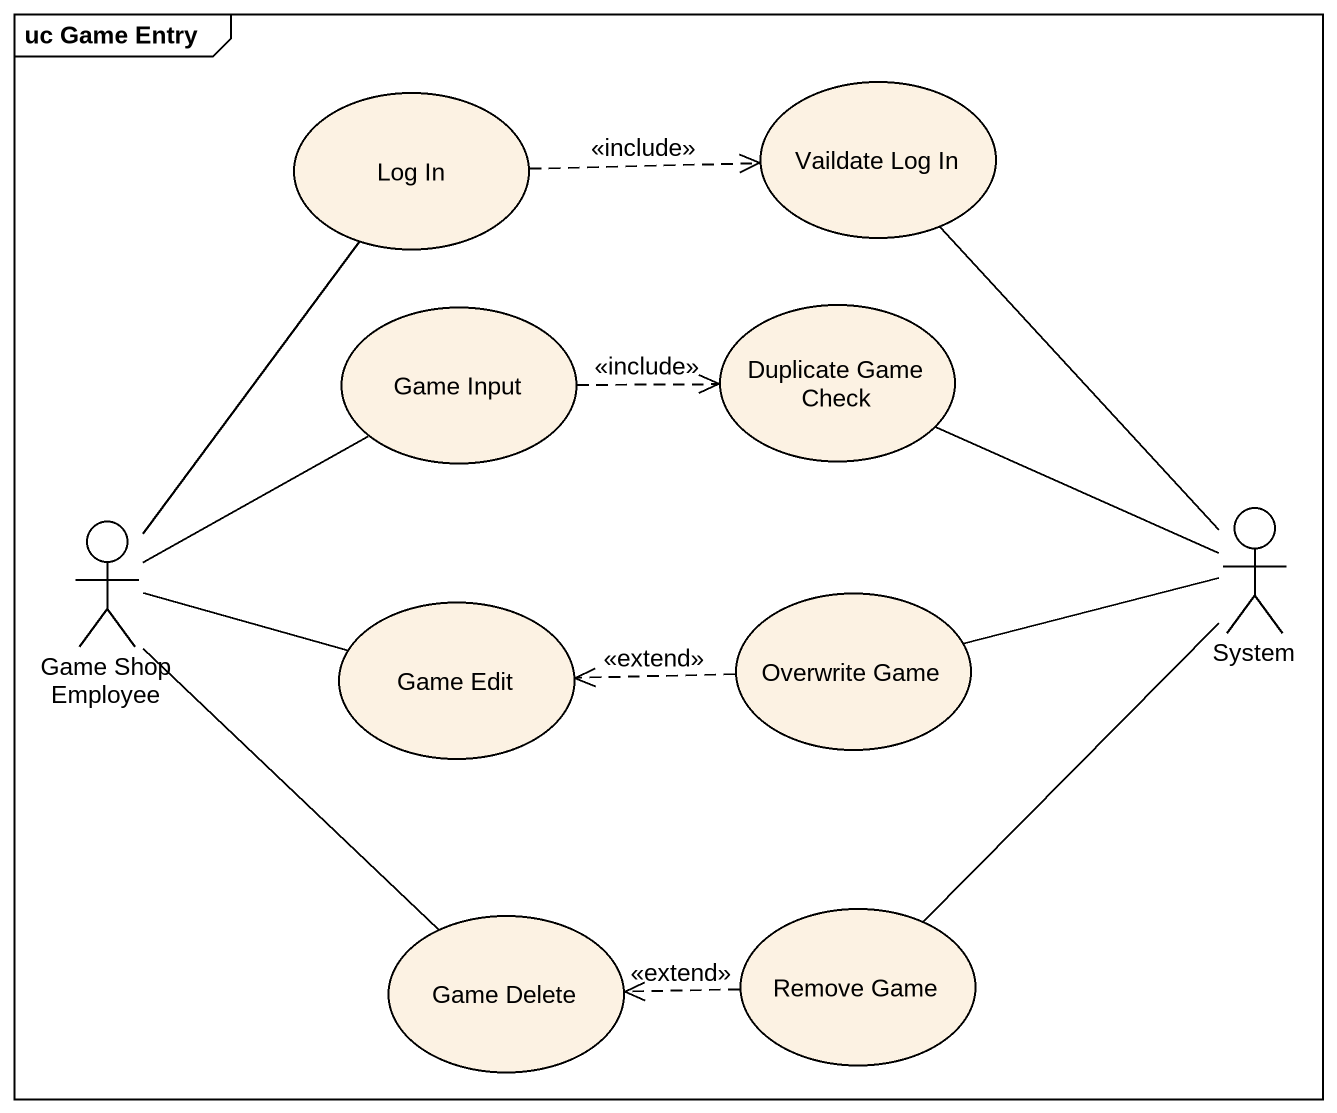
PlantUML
@startuml
mainframe uc Game Entry
usecase "Log In" as Log_In
usecase "Vaildate Log In" as Vaildate_Log_In
usecase "Game Input" as Game_Input
usecase "Duplicate Game Check" as Duplicate_Game_Check
actor "Game Shop Employee" as Game_Shop_Employee
actor System
usecase "Game Edit" as Game_Edit
usecase "Overwrite Game" as Overwrite_Game
usecase "Game Delete" as Game_Delete
usecase "Remove Game" as Remove_Game
Log_In .right.> Vaildate_Log_In : <<include>>
Game_Input .right.> Duplicate_Game_Check : <<include>>
Game_Shop_Employee -up- Log_In
Game_Shop_Employee -up- Game_Input
Game_Shop_Employee -right- Game_Edit
Game_Shop_Employee -- Game_Delete
System -up- Vaildate_Log_In
System -left- Duplicate_Game_Check
System -left- Overwrite_Game
System -- Remove_Game
Overwrite_Game .left.> Game_Edit : <<extend>>
Remove_Game .left.> Game_Delete : <<extend>>
@enduml
